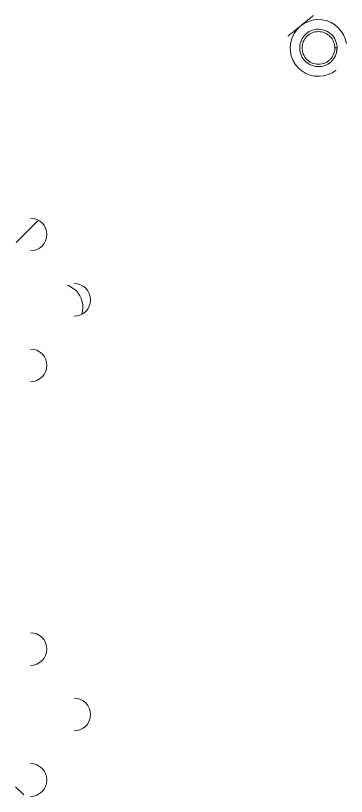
# Model space of a CAD drawing. Header units: millimetres. Extents: x -635 to 515, y -448 to 489.
# Drawn here: x 45.3 to 75.7, y 104.5 to 176 of the extents above; entities that cross this region are included whole.
import ezdxf

# ---------------------------------------------------------------- set-up
doc = ezdxf.new("R2010")
doc.units = ezdxf.units.MM

msp = doc.modelspace()

# ---------------------------------------------------------------- linework, layer by layer
at = {"color": 144, "linetype": 'Continuous', "lineweight": 18}
for p, q in [((74.59, 173.072), (74.807, 173.072)), ((47.409, 157.291), (45.367, 155.248))]:
    msp.add_line(p, q, dxfattribs=at)
at = {"color": 7, "linetype": 'Continuous', "lineweight": 25}
msp.add_line((46.061, 104.614), (45.306, 105.369), dxfattribs=at)
at = {"color": 144, "linetype": 'Continuous', "lineweight": 18, "flags": 128}
msp.add_lwpolyline([(50.042, 151.343), (50.154, 151.3), (50.852, 150.834)], dxfattribs=at)
at = {"color": 144, "linetype": 'Continuous', "lineweight": 18}
for centre, radius, start, end in [((73.09, 173.072), 2.598, 8.94723, 308.94723), ((46.675, 155.983), 1.5, 270, 90), ((50.675, 149.983), 1.5, 270, 90), ((49.331, 149.314), 2.15, 342.26012, 45), ((46.675, 143.983), 1.5, 270, 90), ((46.675, 117.983), 1.5, 270, 90), ((50.675, 111.983), 1.5, 270, 90), ((46.675, 105.983), 1.5, 270, 90)]:
    msp.add_arc(centre, radius, start, end, dxfattribs=at)
for points, knots in [([(71.457, 175.093), (71.496, 175.125), (71.576, 175.189), (71.696, 175.286), (71.816, 175.384), (71.938, 175.482), (72.113, 175.623), (72.345, 175.811), (72.528, 175.959), (72.623, 176.036)], [0, 0, 0, 0, 0.0972349, 0.1956767, 0.2956528, 0.3974755, 0.5014407, 0.7397661, 1, 1, 1, 1]), ([(70.29, 174.15), (70.339, 174.19), (70.435, 174.267), (70.579, 174.383), (70.719, 174.497), (70.878, 174.625), (71.058, 174.77), (71.258, 174.932), (71.391, 175.04), (71.457, 175.093)], [0, 0, 0, 0, 0.1337424, 0.2617863, 0.3843849, 0.5018266, 0.6725879, 0.8381708, 1, 1, 1, 1]), ([(74.758, 172.797), (74.777, 172.903), (74.814, 173.1), (74.815, 173.192), (74.609, 174.049), (74.05, 174.552), (73.3, 174.84), (72.566, 174.756), (71.978, 174.427), (71.564, 173.944), (71.35, 173.325), (71.382, 172.655), (71.676, 172.012), (72.245, 171.511), (73.013, 171.298), (73.796, 171.443), (74.389, 171.883), (74.744, 172.463), (74.786, 172.871), (74.807, 173.072)], [0, 0, 0, 0, 0.043267, 0.080289, 0.147918, 0.215187, 0.281599, 0.349731, 0.401281, 0.454788, 0.51246, 0.568212, 0.626277, 0.692853, 0.759949, 0.827708, 0.89369, 0.947648, 1, 1, 1, 1]), ([(73.09, 174.572), (72.889, 174.572), (72.689, 174.531), (72.421, 174.419), (72.339, 174.374), (72.18, 174.269), (72.104, 174.207), (71.894, 173.999), (71.779, 173.828), (71.627, 173.457), (71.59, 173.26), (71.59, 173.072)], [0, 0, 0, 0, 0.25, 0.25, 0.375, 0.375, 0.5, 0.5, 0.75, 0.75, 1, 1, 1, 1]), ([(74.59, 173.072), (74.59, 173.269), (74.551, 173.465), (74.401, 173.828), (74.29, 173.994), (74.012, 174.272), (73.845, 174.383), (73.483, 174.533), (73.286, 174.572), (73.09, 174.572)], [0, 0, 0, 0, 0.25, 0.25, 0.5, 0.5, 0.75, 0.75, 1, 1, 1, 1]), ([(71.59, 173.072), (71.59, 172.885), (71.627, 172.687), (71.779, 172.317), (71.894, 172.146), (72.104, 171.937), (72.18, 171.876), (72.339, 171.77), (72.421, 171.726), (72.689, 171.614), (72.889, 171.572), (73.291, 171.572), (73.491, 171.614), (73.759, 171.726), (73.841, 171.77), (74, 171.876), (74.076, 171.937), (74.286, 172.146), (74.401, 172.317), (74.554, 172.687), (74.59, 172.885), (74.59, 173.072)], [0, 0, 0, 0, 0.125, 0.125, 0.25, 0.25, 0.3125, 0.3125, 0.375, 0.375, 0.5, 0.5, 0.625, 0.625, 0.6875, 0.6875, 0.75, 0.75, 0.875, 0.875, 1, 1, 1, 1])]:
    msp.add_open_spline(points, degree=3, knots=knots, dxfattribs=at)

doc.saveas('drawing.dxf')
